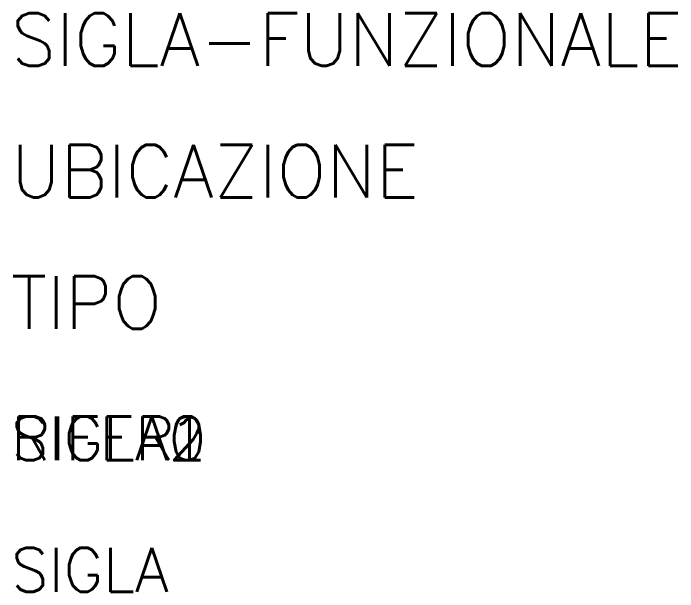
# Model space of a CAD drawing. Extents: x 0 to 111, y 0 to 103.
# Drawn here: x 72.63 to 110.56, y 60 to 93 of the extents above; entities that cross this region are included whole.
import ezdxf

# ---------------------------------------------------------------- set-up
doc = ezdxf.new("R2010")
doc.units = 0
doc.header["$LTSCALE"] = 4
doc.layers.get('0').update_dxf_attribs({"linetype": 'CONTINUOUS'})
doc.styles.get("Standard").update_dxf_attribs({"font": 'romans.shx'})

msp = doc.modelspace()

# ---------------------------------------------------------------- texts
at = {"color": 3}
for tag, p, s, height, flags in [('SIGLA-FUNZIONALE', (72.5, 90), '', 3, 9), ('UBICAZIONE', (72.5, 82.5), '', 3, 8), ('TIPO', (72.5, 75), '', 3, 9), ('SIGLA0', (72.5, 67.5), '', 2.5, 9), ('SIGLA1', (72.5, 67.5), '', 2.5, 9), ('SIGLA2', (72.5, 67.5), '', 2.5, 9), ('RIFER', (72.5, 67.5), 'RIFER ?', 2.5, 8), ('SIGLA', (72.5, 60), 'SIGLA ?', 2.5, 8)]:
    msp.add_attdef(tag, p, s, height=height, dxfattribs=dict(at, flags=flags))

doc.saveas('drawing.dxf')
